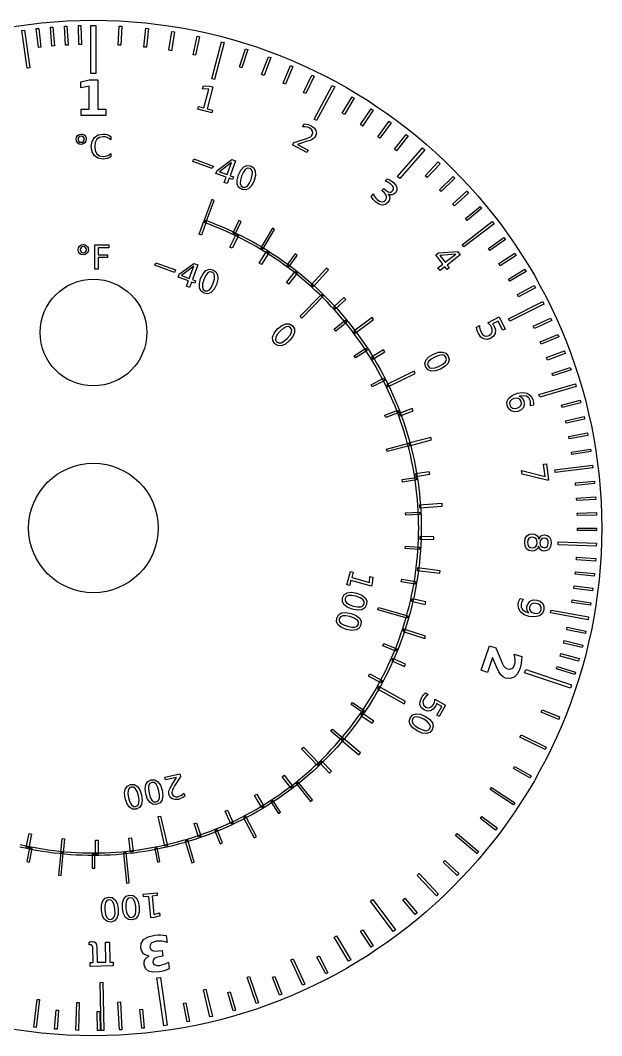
# Model space of a CAD drawing. Header units: millimetres. Extents: x -20 to 20, y -20 to 20.
# Drawn here: x -2.88 to 20, y -20 to 20 of the extents above; entities that cross this region are included whole.
import ezdxf

# ---------------------------------------------------------------- set-up
doc = ezdxf.new("R2010")
doc.units = ezdxf.units.MM
doc.layers.add('CUT', color=1, linetype='Continuous')
doc.layers.add('MARK', color=7, linetype='Continuous')

msp = doc.modelspace()

# ---------------------------------------------------------------- linework, layer by layer
at = {"layer": 'CUT'}
for centre, radius in [((0, 0), 20), ((0, 7.7), 2.1), ((0, 0), 2.55)]:
    msp.add_circle(centre, radius, dxfattribs=at)
at = {"layer": 'MARK'}
for points in [[(-2.817, 19.599), (-2.708, 19.614), (-2.499, 18.129), (-2.607, 18.113)], [(-2.251, 19.672), (-2.151, 19.683), (-2.068, 18.937), (-2.167, 18.926)], [(-1.694, 19.727), (-1.594, 19.736), (-1.532, 18.988), (-1.631, 18.98)], [(-1.141, 19.767), (-1.041, 19.773), (-1, 19.024), (-1.1, 19.018)], [(-0.593, 19.791), (-0.493, 19.794), (-0.472, 19.044), (-0.572, 19.041)], [(-0.1, 19.8), (0.1, 19.8), (0.1, 17.9), (-0.1, 17.9)], [(1.019, 19.774), (1.119, 19.768), (1.079, 19.019), (0.979, 19.025)], [(2.065, 19.692), (2.165, 19.681), (2.085, 18.936), (1.985, 18.946)], [(3.086, 19.558), (3.184, 19.542), (3.066, 18.802), (2.967, 18.818)], [(4.079, 19.375), (4.177, 19.355), (4.02, 18.621), (3.922, 18.642)], [(5.039, 19.148), (5.145, 19.12), (4.759, 17.67), (4.653, 17.699)], [(5.978, 18.876), (6.074, 18.846), (5.845, 18.131), (5.75, 18.162)], [(6.883, 18.565), (6.976, 18.53), (6.714, 17.828), (6.62, 17.863)], [(7.756, 18.218), (7.848, 18.179), (7.552, 17.489), (7.46, 17.529)], [(-0.485, 16.499), (-0.166, 16.499), (-0.166, 17.404), (-0.494, 17.337), (-0.494, 17.582), (-0.168, 17.65), (0.175, 17.65), (0.175, 16.499), (0.494, 16.499), (0.494, 16.25), (-0.485, 16.25), (-0.485, 16.499)], [(8.597, 17.836), (8.687, 17.793), (8.359, 17.118), (8.269, 17.162)], [(4.132, 16.61), (4.346, 16.553), (4.542, 17.29), (4.297, 17.306), (4.329, 17.425), (4.572, 17.41), (4.703, 17.375), (4.475, 16.519), (4.689, 16.462), (4.659, 16.352), (4.103, 16.5), (4.132, 16.61)], [(9.401, 17.426), (9.498, 17.373), (8.782, 16.055), (8.685, 16.108)], [(10.181, 16.982), (10.267, 16.93), (9.88, 16.288), (9.794, 16.34)], [(10.925, 16.513), (11.008, 16.458), (10.593, 15.834), (10.509, 15.889)], [(11.635, 16.021), (11.716, 15.962), (11.274, 15.356), (11.193, 15.415)], [(8.031, 15.113), (8.446, 14.888), (8.392, 14.788), (7.834, 15.091), (7.888, 15.191), (8.013, 15.229), (8.175, 15.278), (8.323, 15.324), (8.405, 15.351), (8.485, 15.384), (8.543, 15.416), (8.584, 15.451), (8.613, 15.491), (8.636, 15.562), (8.626, 15.632), (8.588, 15.696), (8.522, 15.746), (8.462, 15.772), (8.394, 15.791), (8.316, 15.801), (8.229, 15.804), (8.294, 15.924), (8.377, 15.911), (8.452, 15.895), (8.518, 15.873), (8.574, 15.847), (8.688, 15.763), (8.755, 15.661), (8.772, 15.548), (8.737, 15.434), (8.703, 15.384), (8.661, 15.342), (8.604, 15.305), (8.525, 15.268), (8.476, 15.252), (8.378, 15.22), (8.23, 15.174), (8.031, 15.113)], [(-0.482, 15.517), (-0.442, 15.513), (-0.403, 15.501), (-0.368, 15.482), (-0.338, 15.457), (-0.313, 15.426), (-0.295, 15.392), (-0.284, 15.354), (-0.28, 15.314), (-0.295, 15.236), (-0.339, 15.171), (-0.404, 15.128), (-0.483, 15.113), (-0.562, 15.127), (-0.626, 15.17), (-0.669, 15.235), (-0.683, 15.314), (-0.669, 15.392), (-0.625, 15.458), (-0.56, 15.502), (-0.482, 15.517)], [(-0.482, 15.435), (-0.529, 15.426), (-0.568, 15.4), (-0.594, 15.36), (-0.603, 15.314), (-0.594, 15.267), (-0.568, 15.229), (-0.529, 15.203), (-0.482, 15.194), (-0.435, 15.203), (-0.396, 15.229), (-0.369, 15.267), (-0.361, 15.314), (-0.37, 15.36), (-0.396, 15.399), (-0.435, 15.426), (-0.482, 15.435)], [(0.683, 15.427), (0.683, 15.291), (0.616, 15.344), (0.545, 15.382), (0.469, 15.404), (0.389, 15.411), (0.245, 15.387), (0.139, 15.312), (0.074, 15.19), (0.053, 15.024), (0.074, 14.858), (0.139, 14.737), (0.245, 14.662), (0.389, 14.637), (0.469, 14.645), (0.545, 14.667), (0.616, 14.705), (0.683, 14.757), (0.683, 14.623), (0.614, 14.583), (0.54, 14.554), (0.463, 14.537), (0.381, 14.531), (0.188, 14.564), (0.041, 14.663), (-0.052, 14.82), (-0.083, 15.024), (-0.052, 15.229), (0.041, 15.385), (0.188, 15.484), (0.381, 15.517), (0.464, 15.511), (0.542, 15.495), (0.615, 15.466), (0.683, 15.427)], [(12.313, 15.506), (12.391, 15.444), (11.923, 14.858), (11.845, 14.92)], [(12.954, 14.975), (13.037, 14.903), (12.052, 13.771), (11.969, 13.843)], [(3.948, 14.539), (4.714, 14.26), (4.677, 14.159), (3.911, 14.437), (3.948, 14.539)], [(5.442, 14.514), (5.594, 14.459), (5.382, 13.877), (5.51, 13.831), (5.473, 13.73), (5.346, 13.776), (5.269, 13.566), (5.149, 13.61), (5.226, 13.82), (4.823, 13.967), (4.865, 14.083), (5.442, 14.514)], [(13.57, 14.419), (13.642, 14.35), (13.127, 13.805), (13.054, 13.874)], [(5.436, 14.397), (4.957, 14.032), (5.262, 13.921), (5.436, 14.397)], [(6.185, 14.262), (6.307, 14.184), (6.371, 14.059), (6.378, 13.892), (6.325, 13.686), (6.233, 13.495), (6.121, 13.371), (5.991, 13.317), (5.848, 13.336), (5.727, 13.413), (5.662, 13.538), (5.656, 13.705), (5.708, 13.911), (5.8, 14.103), (5.913, 14.226), (6.042, 14.28), (6.185, 14.262)], [(6.15, 14.166), (6.06, 14.173), (5.977, 14.125), (5.9, 14.023), (5.829, 13.866), (5.783, 13.702), (5.776, 13.574), (5.81, 13.484), (5.883, 13.431), (5.973, 13.424), (6.057, 13.472), (6.134, 13.574), (6.204, 13.73), (6.251, 13.895), (6.258, 14.023), (6.224, 14.113), (6.15, 14.166)], [(11.604, 13.152), (11.648, 13.072), (11.662, 12.988), (11.644, 12.905), (11.596, 12.83), (11.491, 12.747), (11.369, 12.723), (11.236, 12.759), (11.098, 12.852), (11.052, 12.896), (11.008, 12.947), (10.967, 13.003), (10.929, 13.065), (11.015, 13.164), (11.04, 13.103), (11.075, 13.045), (11.118, 12.991), (11.17, 12.941), (11.262, 12.877), (11.349, 12.851), (11.427, 12.865), (11.495, 12.918), (11.535, 12.987), (11.539, 13.063), (11.508, 13.14), (11.442, 13.214), (11.354, 13.29), (11.427, 13.374), (11.519, 13.294), (11.592, 13.244), (11.66, 13.224), (11.722, 13.235), (11.775, 13.276), (11.81, 13.336), (11.812, 13.401), (11.782, 13.468), (11.721, 13.535), (11.675, 13.57), (11.623, 13.604), (11.562, 13.636), (11.493, 13.667), (11.572, 13.758), (11.64, 13.723), (11.702, 13.688), (11.756, 13.651), (11.805, 13.613), (11.897, 13.509), (11.942, 13.4), (11.939, 13.294), (11.886, 13.198), (11.827, 13.148), (11.758, 13.123), (11.683, 13.125), (11.604, 13.152)], [(14.15, 13.85), (14.22, 13.779), (13.682, 13.255), (13.612, 13.327)], [(14.698, 13.267), (14.765, 13.193), (14.207, 12.691), (14.14, 12.766)], [(4.348, 12.092), (4.442, 12.058), (4.75, 12.904), (4.656, 12.938)], [(15.215, 12.671), (15.278, 12.594), (14.701, 12.116), (14.637, 12.193)], [(4.348, 12.092), (4.442, 12.058), (4.254, 11.541), (4.16, 11.575)], [(5.49, 11.618), (5.581, 11.575), (5.818, 12.071), (5.727, 12.114)], [(15.697, 12.068), (15.764, 11.981), (14.572, 11.07), (14.506, 11.157)], [(6.582, 11.036), (6.668, 10.985), (7.132, 11.756), (7.046, 11.808)], [(5.614, 11.559), (5.704, 11.515), (5.462, 11.021), (5.372, 11.065)], [(16.155, 11.448), (16.213, 11.366), (15.6, 10.934), (15.542, 11.015)], [(-0.399, 11.167), (-0.359, 11.163), (-0.321, 11.151), (-0.286, 11.132), (-0.256, 11.107), (-0.23, 11.076), (-0.212, 11.042), (-0.201, 11.004), (-0.197, 10.964), (-0.212, 10.886), (-0.256, 10.821), (-0.321, 10.778), (-0.4, 10.763), (-0.479, 10.777), (-0.543, 10.82), (-0.586, 10.885), (-0.601, 10.964), (-0.586, 11.042), (-0.542, 11.108), (-0.477, 11.152), (-0.399, 11.167)], [(-0.399, 11.085), (-0.446, 11.076), (-0.485, 11.05), (-0.511, 11.01), (-0.52, 10.964), (-0.511, 10.917), (-0.485, 10.879), (-0.446, 10.853), (-0.399, 10.844), (-0.352, 10.853), (-0.313, 10.879), (-0.287, 10.917), (-0.278, 10.964), (-0.287, 11.01), (-0.313, 11.049), (-0.352, 11.076), (-0.399, 11.085)], [(0.055, 11.15), (0.601, 11.15), (0.601, 11.042), (0.183, 11.042), (0.183, 10.762), (0.56, 10.762), (0.56, 10.654), (0.183, 10.654), (0.183, 10.2), (0.055, 10.2), (0.055, 11.15)], [(6.817, 10.893), (6.901, 10.84), (6.608, 10.375), (6.523, 10.428)], [(14.332, 10.89), (14.435, 10.755), (13.917, 10.359), (14.004, 10.246), (13.915, 10.178), (13.828, 10.291), (13.641, 10.148), (13.559, 10.255), (13.746, 10.398), (13.472, 10.757), (13.576, 10.836), (14.332, 10.89)], [(16.58, 10.823), (16.635, 10.739), (16.006, 10.331), (15.951, 10.414)], [(2.46, 10.451), (3.227, 10.172), (3.19, 10.071), (2.423, 10.35), (2.46, 10.451)], [(3.954, 10.426), (4.106, 10.371), (3.894, 9.789), (4.022, 9.743), (3.985, 9.642), (3.858, 9.689), (3.781, 9.478), (3.661, 9.522), (3.738, 9.733), (3.335, 9.879), (3.377, 9.996), (3.954, 10.426)], [(7.613, 10.352), (7.693, 10.293), (8.021, 10.735), (7.94, 10.794)], [(14.26, 10.791), (13.628, 10.738), (13.836, 10.466), (14.26, 10.791)], [(3.948, 10.31), (3.469, 9.944), (3.774, 9.833), (3.948, 10.31)], [(4.697, 10.174), (4.819, 10.096), (4.884, 9.972), (4.89, 9.805), (4.837, 9.598), (4.745, 9.407), (4.633, 9.283), (4.503, 9.229), (4.36, 9.248), (4.239, 9.326), (4.174, 9.45), (4.168, 9.617), (4.22, 9.823), (4.313, 10.015), (4.425, 10.139), (4.554, 10.193), (4.697, 10.174)], [(4.663, 10.078), (4.573, 10.085), (4.489, 10.038), (4.412, 9.936), (4.342, 9.779), (4.295, 9.614), (4.288, 9.486), (4.322, 9.396), (4.395, 9.344), (4.486, 9.337), (4.569, 9.384), (4.646, 9.486), (4.717, 9.642), (4.763, 9.808), (4.77, 9.935), (4.736, 10.026), (4.663, 10.078)], [(7.941, 10.103), (8.019, 10.041), (7.678, 9.61), (7.599, 9.672)], [(8.573, 9.573), (8.647, 9.506), (9.25, 10.174), (9.176, 10.241)], [(16.976, 10.191), (17.027, 10.105), (16.383, 9.721), (16.332, 9.807)], [(17.343, 9.554), (17.391, 9.466), (16.733, 9.106), (16.685, 9.194)], [(8.974, 9.197), (9.046, 9.127), (8.204, 8.271), (8.133, 8.341)], [(9.453, 8.704), (9.521, 8.63), (9.927, 9.001), (9.859, 9.075)], [(17.679, 8.917), (17.728, 8.819), (16.387, 8.147), (16.337, 8.245)], [(7.83, 7.962), (7.908, 7.841), (7.915, 7.701), (7.852, 7.546), (7.718, 7.38), (7.555, 7.244), (7.401, 7.178), (7.262, 7.183), (7.139, 7.259), (7.061, 7.381), (7.053, 7.52), (7.117, 7.675), (7.25, 7.841), (7.414, 7.977), (7.567, 8.043), (7.707, 8.038), (7.83, 7.962)], [(9.905, 8.186), (9.969, 8.109), (9.543, 7.76), (9.48, 7.837)], [(10.246, 7.755), (10.306, 7.675), (11.026, 8.215), (10.966, 8.295)], [(15.968, 8.313), (16.206, 7.838), (16.104, 7.787), (15.921, 8.151), (15.702, 8.042), (15.723, 8.019), (15.742, 7.996), (15.759, 7.971), (15.773, 7.945), (15.82, 7.801), (15.81, 7.667), (15.746, 7.553), (15.631, 7.468), (15.492, 7.426), (15.362, 7.446), (15.248, 7.524), (15.155, 7.659), (15.129, 7.717), (15.107, 7.779), (15.09, 7.844), (15.076, 7.914), (15.197, 7.974), (15.199, 7.907), (15.209, 7.841), (15.228, 7.777), (15.256, 7.713), (15.316, 7.627), (15.392, 7.576), (15.479, 7.563), (15.571, 7.589), (15.647, 7.646), (15.688, 7.724), (15.693, 7.816), (15.661, 7.915), (15.634, 7.962), (15.601, 8.007), (15.563, 8.048), (15.519, 8.088), (15.968, 8.313)], [(17.991, 8.268), (18.033, 8.177), (17.351, 7.865), (17.309, 7.956)], [(7.759, 7.89), (7.68, 7.933), (7.584, 7.925), (7.471, 7.864), (7.342, 7.75), (7.231, 7.62), (7.172, 7.506), (7.165, 7.41), (7.21, 7.332), (7.29, 7.288), (7.386, 7.297), (7.498, 7.357), (7.627, 7.47), (7.738, 7.601), (7.797, 7.715), (7.804, 7.811), (7.759, 7.89)], [(18.275, 7.621), (18.313, 7.529), (17.62, 7.242), (17.582, 7.334)], [(10.723, 7.081), (10.778, 6.998), (10.317, 6.697), (10.263, 6.78)], [(10.945, 6.734), (10.997, 6.648), (11.466, 6.935), (11.414, 7.02)], [(13.963, 6.769), (13.996, 6.628), (13.956, 6.494), (13.844, 6.37), (13.662, 6.258), (13.463, 6.185), (13.296, 6.174), (13.166, 6.226), (13.076, 6.339), (13.043, 6.479), (13.083, 6.613), (13.195, 6.738), (13.376, 6.849), (13.576, 6.922), (13.743, 6.933), (13.873, 6.882), (13.963, 6.769)], [(13.871, 6.724), (13.811, 6.792), (13.718, 6.816), (13.592, 6.796), (13.432, 6.733), (13.284, 6.647), (13.19, 6.56), (13.152, 6.472), (13.168, 6.383), (13.228, 6.315), (13.321, 6.291), (13.447, 6.31), (13.606, 6.374), (13.755, 6.46), (13.849, 6.547), (13.888, 6.635), (13.871, 6.724)], [(18.532, 6.973), (18.567, 6.879), (17.864, 6.617), (17.829, 6.711)], [(11.541, 5.65), (11.585, 5.56), (12.665, 6.084), (12.621, 6.174)], [(18.763, 6.325), (18.794, 6.23), (18.083, 5.992), (18.051, 6.087)], [(11.418, 5.896), (11.463, 5.807), (10.974, 5.556), (10.928, 5.645)], [(18.967, 5.682), (18.999, 5.576), (17.561, 5.15), (17.529, 5.255)], [(17.316, 4.842), (17.198, 4.807), (17.203, 4.862), (17.204, 4.916), (17.198, 4.969), (17.187, 5.019), (17.131, 5.125), (17.042, 5.189), (16.917, 5.21), (16.757, 5.189), (16.819, 5.161), (16.871, 5.119), (16.911, 5.066), (16.938, 5.002), (16.954, 4.866), (16.918, 4.748), (16.833, 4.654), (16.704, 4.593), (16.565, 4.576), (16.441, 4.61), (16.344, 4.692), (16.283, 4.816), (16.271, 4.972), (16.335, 5.108), (16.472, 5.221), (16.679, 5.306), (16.891, 5.339), (17.073, 5.306), (17.212, 5.209), (17.294, 5.056), (17.306, 5.006), (17.314, 4.955), (17.317, 4.9), (17.316, 4.842)], [(16.833, 4.979), (16.795, 5.053), (16.732, 5.1), (16.65, 5.117), (16.553, 5.102), (16.464, 5.062), (16.405, 5.003), (16.378, 4.929), (16.386, 4.847), (16.424, 4.773), (16.487, 4.726), (16.569, 4.709), (16.666, 4.724), (16.755, 4.764), (16.814, 4.823), (16.841, 4.897), (16.833, 4.979)], [(19.15, 5.031), (19.175, 4.934), (18.45, 4.745), (18.424, 4.842)], [(11.982, 4.643), (12.018, 4.55), (11.504, 4.353), (11.468, 4.446)], [(12.031, 4.514), (12.066, 4.421), (12.581, 4.612), (12.547, 4.706)], [(19.308, 4.387), (19.33, 4.289), (18.598, 4.125), (18.576, 4.223)], [(19.442, 3.746), (19.461, 3.648), (18.724, 3.508), (18.706, 3.606)], [(12.409, 3.337), (12.435, 3.24), (11.565, 3.01), (11.539, 3.106)], [(12.409, 3.337), (12.435, 3.24), (13.305, 3.47), (13.279, 3.567)], [(19.554, 3.109), (19.57, 3.01), (18.829, 2.894), (18.813, 2.993)], [(17.825, 2.525), (17.904, 1.887), (17.847, 1.88), (16.867, 2.124), (16.849, 2.265), (17.771, 2.034), (17.712, 2.511), (17.825, 2.525)], [(19.644, 2.481), (19.658, 2.372), (18.169, 2.188), (18.155, 2.297)], [(12.673, 2.128), (12.689, 2.03), (13.232, 2.119), (13.215, 2.217)], [(12.695, 1.993), (12.71, 1.894), (12.166, 1.811), (12.151, 1.909)], [(19.714, 1.848), (19.723, 1.748), (18.976, 1.68), (18.967, 1.78)], [(19.762, 1.225), (19.768, 1.125), (19.019, 1.081), (19.013, 1.18)], [(12.819, 0.9), (12.825, 0.8), (13.723, 0.86), (13.717, 0.96)], [(12.835, 0.625), (12.839, 0.526), (12.29, 0.501), (12.285, 0.601)], [(19.791, 0.608), (19.794, 0.508), (19.044, 0.487), (19.041, 0.587)], [(12.846, -0.337), (12.843, -0.437), (13.392, -0.453), (13.395, -0.353)], [(17.527, -0.446), (17.561, -0.369), (17.613, -0.313), (17.68, -0.279), (17.76, -0.269), (17.866, -0.294), (17.946, -0.361), (17.995, -0.464), (18.008, -0.597), (17.986, -0.729), (17.931, -0.829), (17.846, -0.89), (17.739, -0.908), (17.66, -0.893), (17.595, -0.854), (17.547, -0.795), (17.518, -0.717), (17.482, -0.802), (17.424, -0.866), (17.349, -0.904), (17.261, -0.915), (17.133, -0.889), (17.04, -0.819), (16.986, -0.709), (16.971, -0.562), (16.995, -0.417), (17.057, -0.311), (17.154, -0.248), (17.283, -0.23), (17.371, -0.246), (17.443, -0.29), (17.496, -0.357), (17.527, -0.446)], [(17.465, -0.579), (17.455, -0.492), (17.419, -0.425), (17.359, -0.382), (17.279, -0.366), (17.198, -0.377), (17.135, -0.416), (17.094, -0.48), (17.078, -0.566), (17.088, -0.653), (17.125, -0.72), (17.185, -0.763), (17.265, -0.78), (17.346, -0.769), (17.409, -0.729), (17.45, -0.665), (17.465, -0.579)], [(19.8, -0.002), (19.8, -0.102), (19.05, -0.1), (19.05, 0)], [(12.828, -0.749), (12.822, -0.849), (12.273, -0.814), (12.279, -0.715)], [(17.742, -0.403), (17.673, -0.413), (17.62, -0.448), (17.585, -0.505), (17.572, -0.582), (17.58, -0.66), (17.611, -0.72), (17.662, -0.759), (17.73, -0.773), (17.8, -0.763), (17.853, -0.728), (17.888, -0.671), (17.901, -0.593), (17.893, -0.515), (17.862, -0.456), (17.811, -0.418), (17.742, -0.403)], [(19.791, -0.601), (19.787, -0.711), (18.288, -0.661), (18.292, -0.551)], [(19.764, -1.202), (19.757, -1.302), (19.009, -1.255), (19.015, -1.155)], [(12.754, -1.57), (12.741, -1.669), (13.634, -1.783), (13.647, -1.684)], [(10.22, -1.743), (10.163, -1.945), (10.86, -2.142), (10.879, -1.91), (10.991, -1.942), (10.973, -2.173), (10.938, -2.297), (10.128, -2.067), (10.071, -2.269), (9.967, -2.24), (10.116, -1.713), (10.22, -1.743)], [(19.719, -1.791), (19.71, -1.891), (18.963, -1.821), (18.972, -1.721)], [(12.675, -2.114), (12.658, -2.213), (12.116, -2.12), (12.133, -2.022)], [(19.657, -2.372), (19.645, -2.471), (18.901, -2.379), (18.913, -2.28)], [(10.752, -3.017), (10.683, -3.144), (10.564, -3.218), (10.397, -3.236), (10.188, -3.199), (9.99, -3.121), (9.858, -3.018), (9.795, -2.893), (9.803, -2.749), (9.872, -2.622), (9.991, -2.548), (10.158, -2.53), (10.367, -2.567), (10.565, -2.645), (10.697, -2.748), (10.76, -2.873), (10.752, -3.017)], [(10.654, -2.99), (10.654, -2.899), (10.6, -2.819), (10.493, -2.75), (10.332, -2.691), (10.164, -2.657), (10.036, -2.659), (9.949, -2.699), (9.901, -2.776), (9.901, -2.867), (9.955, -2.947), (10.062, -3.017), (10.223, -3.075), (10.391, -3.11), (10.519, -3.107), (10.606, -3.067), (10.654, -2.99)], [(12.544, -2.789), (12.522, -2.887), (13.058, -3.008), (13.08, -2.911)], [(16.794, -2.782), (16.915, -2.804), (16.885, -2.851), (16.861, -2.899), (16.842, -2.948), (16.83, -2.998), (16.831, -3.118), (16.882, -3.215), (16.983, -3.29), (17.136, -3.344), (17.094, -3.291), (17.067, -3.231), (17.055, -3.165), (17.06, -3.096), (17.107, -2.968), (17.192, -2.878), (17.31, -2.833), (17.452, -2.837), (17.584, -2.884), (17.679, -2.971), (17.728, -3.088), (17.727, -3.226), (17.667, -3.371), (17.548, -3.463), (17.376, -3.501), (17.152, -3.484), (16.948, -3.418), (16.801, -3.305), (16.721, -3.157), (16.717, -2.983), (16.728, -2.933), (16.745, -2.884), (16.767, -2.833), (16.794, -2.782)], [(12.377, -3.456), (12.349, -3.552), (11.195, -3.225), (11.222, -3.129)], [(17.163, -3.123), (17.163, -3.206), (17.198, -3.276), (17.264, -3.329), (17.357, -3.36), (17.454, -3.364), (17.534, -3.338), (17.591, -3.284), (17.621, -3.207), (17.621, -3.124), (17.586, -3.054), (17.52, -3.001), (17.428, -2.971), (17.33, -2.967), (17.25, -2.993), (17.193, -3.046), (17.163, -3.123)], [(19.58, -2.944), (19.565, -3.043), (18.823, -2.93), (18.839, -2.831)], [(10.526, -3.815), (10.457, -3.942), (10.337, -4.015), (10.171, -4.034), (9.962, -3.997), (9.764, -3.919), (9.632, -3.816), (9.569, -3.691), (9.577, -3.546), (9.646, -3.419), (9.765, -3.346), (9.932, -3.327), (10.141, -3.365), (10.339, -3.443), (10.471, -3.546), (10.534, -3.671), (10.526, -3.815)], [(10.428, -3.787), (10.428, -3.697), (10.374, -3.617), (10.267, -3.548), (10.106, -3.489), (9.938, -3.454), (9.81, -3.457), (9.723, -3.497), (9.675, -3.574), (9.675, -3.665), (9.729, -3.745), (9.836, -3.814), (9.997, -3.873), (10.165, -3.908), (10.293, -3.905), (10.38, -3.865), (10.428, -3.787)], [(19.488, -3.504), (19.468, -3.612), (17.992, -3.342), (18.012, -3.234)], [(12.217, -3.982), (12.186, -4.077), (13.041, -4.359), (13.072, -4.264)], [(19.379, -4.064), (19.358, -4.162), (18.624, -4.006), (18.645, -3.908)], [(11.937, -4.758), (11.899, -4.851), (11.389, -4.645), (11.427, -4.552)], [(15.707, -5.103), (15.513, -5.688), (15.262, -5.604), (15.582, -4.639), (15.834, -4.722), (16.101, -5.349), (16.14, -5.425), (16.184, -5.484), (16.233, -5.526), (16.29, -5.553), (16.38, -5.566), (16.461, -5.541), (16.528, -5.482), (16.574, -5.393), (16.593, -5.306), (16.598, -5.206), (16.588, -5.093), (16.563, -4.969), (16.855, -5.066), (16.851, -5.192), (16.837, -5.313), (16.815, -5.43), (16.784, -5.542), (16.687, -5.745), (16.556, -5.878), (16.397, -5.935), (16.219, -5.912), (16.119, -5.864), (16.035, -5.789), (15.955, -5.666), (15.862, -5.47), (15.707, -5.103)], [(19.256, -4.61), (19.232, -4.707), (18.503, -4.531), (18.527, -4.434)], [(11.778, -5.138), (11.738, -5.23), (12.241, -5.452), (12.281, -5.36)], [(19.119, -5.147), (19.093, -5.244), (18.369, -5.047), (18.396, -4.95)], [(18.813, -6.174), (18.769, -6.307), (16.966, -5.708), (17.01, -5.575)], [(18.969, -5.675), (18.941, -5.771), (18.223, -5.554), (18.251, -5.458)], [(11.361, -6.005), (11.313, -6.094), (10.828, -5.835), (10.875, -5.746)], [(11.229, -6.247), (11.18, -6.334), (12.227, -6.922), (12.276, -6.834)], [(13.856, -6.981), (13.609, -7.421), (13.515, -7.368), (13.704, -7.031), (13.501, -6.917), (13.495, -6.946), (13.486, -6.973), (13.476, -6.999), (13.463, -7.024), (13.374, -7.138), (13.264, -7.201), (13.14, -7.212), (13.012, -7.167), (12.905, -7.079), (12.851, -6.967), (12.852, -6.835), (12.909, -6.69), (12.941, -6.639), (12.977, -6.589), (13.019, -6.54), (13.067, -6.492), (13.179, -6.556), (13.127, -6.593), (13.081, -6.636), (13.04, -6.685), (13.005, -6.741), (12.969, -6.834), (12.97, -6.921), (13.006, -6.997), (13.075, -7.054), (13.161, -7.084), (13.244, -7.075), (13.319, -7.031), (13.38, -6.952), (13.402, -6.905), (13.42, -6.856), (13.432, -6.804), (13.44, -6.748), (13.856, -6.981)], [(10.654, -7.184), (10.598, -7.267), (10.143, -6.958), (10.199, -6.875)], [(18.347, -7.445), (18.309, -7.538), (17.615, -7.254), (17.653, -7.161)], [(10.577, -7.298), (10.52, -7.38), (10.971, -7.694), (11.028, -7.612)], [(13.331, -7.951), (13.235, -8.059), (13.102, -8.102), (12.936, -8.082), (12.741, -7.996), (12.566, -7.874), (12.462, -7.743), (12.43, -7.607), (12.472, -7.469), (12.568, -7.361), (12.701, -7.318), (12.867, -7.338), (13.062, -7.424), (13.236, -7.546), (13.34, -7.677), (13.373, -7.813), (13.331, -7.951)], [(13.243, -7.901), (13.264, -7.814), (13.23, -7.723), (13.142, -7.631), (12.999, -7.536), (12.844, -7.463), (12.719, -7.436), (12.624, -7.455), (12.561, -7.519), (12.539, -7.607), (12.573, -7.697), (12.661, -7.79), (12.803, -7.884), (12.959, -7.957), (13.084, -7.984), (13.178, -7.966), (13.243, -7.901)], [(9.826, -8.281), (9.761, -8.357), (9.342, -8.001), (9.407, -7.925)], [(9.826, -8.281), (9.761, -8.357), (10.447, -8.94), (10.512, -8.863)], [(17.818, -8.634), (17.774, -8.724), (16.786, -8.242), (16.83, -8.152)], [(8.886, -9.283), (8.813, -9.352), (8.193, -8.699), (8.266, -8.63)], [(8.984, -9.187), (8.913, -9.257), (9.296, -9.652), (9.367, -9.582)], [(17.227, -9.76), (17.178, -9.847), (16.526, -9.476), (16.576, -9.389)], [(2.493, -10.885), (2.348, -10.886), (2.227, -10.816), (2.131, -10.68), (2.063, -10.478), (2.036, -10.267), (2.063, -10.102), (2.143, -9.987), (2.273, -9.924), (2.417, -9.924), (2.539, -9.993), (2.635, -10.13), (2.703, -10.331), (2.73, -10.543), (2.702, -10.708), (2.623, -10.823), (2.493, -10.885)], [(3.27, -9.827), (2.832, -9.927), (2.808, -9.821), (3.396, -9.687), (3.42, -9.792), (3.356, -9.898), (3.271, -10.035), (3.194, -10.16), (3.153, -10.231), (3.116, -10.305), (3.095, -10.364), (3.088, -10.415), (3.092, -10.462), (3.121, -10.526), (3.172, -10.57), (3.239, -10.592), (3.317, -10.586), (3.377, -10.567), (3.437, -10.537), (3.499, -10.496), (3.563, -10.443), (3.591, -10.57), (3.524, -10.613), (3.461, -10.648), (3.4, -10.674), (3.344, -10.691), (3.21, -10.702), (3.098, -10.671), (3.014, -10.602), (2.968, -10.499), (2.961, -10.442), (2.965, -10.385), (2.982, -10.323), (3.015, -10.247), (3.04, -10.205), (3.09, -10.121), (3.167, -9.995), (3.27, -9.827)], [(7.844, -10.179), (7.764, -10.239), (7.43, -9.802), (7.51, -9.742)], [(1.685, -11.07), (1.54, -11.071), (1.418, -11.001), (1.322, -10.864), (1.255, -10.662), (1.228, -10.452), (1.255, -10.287), (1.335, -10.171), (1.465, -10.109), (1.609, -10.109), (1.731, -10.178), (1.827, -10.315), (1.895, -10.516), (1.921, -10.727), (1.894, -10.892), (1.815, -11.008), (1.685, -11.07)], [(1.662, -10.971), (1.741, -10.928), (1.786, -10.842), (1.795, -10.715), (1.769, -10.545), (1.719, -10.381), (1.655, -10.27), (1.578, -10.213), (1.488, -10.208), (1.408, -10.252), (1.363, -10.337), (1.354, -10.464), (1.38, -10.634), (1.43, -10.798), (1.494, -10.909), (1.571, -10.966), (1.662, -10.971)], [(2.47, -10.786), (2.549, -10.743), (2.594, -10.658), (2.603, -10.53), (2.577, -10.36), (2.527, -10.196), (2.463, -10.086), (2.386, -10.028), (2.296, -10.024), (2.216, -10.067), (2.172, -10.152), (2.162, -10.28), (2.188, -10.449), (2.238, -10.613), (2.302, -10.724), (2.379, -10.782), (2.47, -10.786)], [(8.06, -10.008), (7.981, -10.071), (8.543, -10.774), (8.621, -10.712)], [(16.582, -10.821), (16.527, -10.904), (15.607, -10.301), (15.662, -10.217)], [(6.712, -10.958), (6.626, -11.01), (6.341, -10.54), (6.426, -10.488)], [(7.06, -10.737), (6.976, -10.792), (7.277, -11.252), (7.36, -11.198)], [(5.503, -11.612), (5.413, -11.655), (5.179, -11.157), (5.27, -11.114)], [(2.912, -12.516), (2.814, -12.538), (2.547, -11.368), (2.644, -11.346)], [(5.995, -11.366), (5.906, -11.412), (6.323, -12.21), (6.412, -12.164)], [(15.887, -11.817), (15.827, -11.897), (15.227, -11.448), (15.287, -11.368)], [(4.232, -12.133), (4.137, -12.166), (3.958, -11.646), (4.053, -11.613)], [(4.874, -11.89), (4.782, -11.927), (4.988, -12.437), (5.081, -12.399)], [(-2.545, -12.595), (-2.643, -12.575), (-2.532, -12.037), (-2.434, -12.057)], [(-1.186, -12.795), (-1.285, -12.786), (-1.232, -12.238), (-1.133, -12.248)], [(0.187, -12.849), (0.087, -12.85), (0.082, -12.3), (0.182, -12.299)], [(1.559, -12.755), (1.459, -12.767), (1.395, -12.221), (1.494, -12.209)], [(3.709, -12.303), (3.613, -12.332), (3.869, -13.194), (3.965, -13.166)], [(15.151, -12.748), (15.086, -12.824), (14.246, -12.114), (14.311, -12.037)], [(-2.41, -12.622), (-2.509, -12.603), (-2.614, -13.143), (-2.516, -13.162)], [(-1.186, -12.795), (-1.285, -12.786), (-1.372, -13.681), (-1.272, -13.691)], [(1.285, -12.786), (1.186, -12.795), (1.301, -13.99), (1.401, -13.98)], [(2.509, -12.603), (2.41, -12.622), (2.516, -13.162), (2.614, -13.143)], [(0.05, -12.85), (-0.05, -12.85), (-0.05, -13.4), (0.05, -13.4)], [(14.377, -13.614), (14.308, -13.687), (13.765, -13.17), (13.834, -13.097)], [(13.571, -14.417), (13.498, -14.486), (12.746, -13.683), (12.819, -13.615)], [(2.514, -14.483), (2.305, -14.504), (2.375, -15.225), (2.598, -15.158), (2.609, -15.274), (2.388, -15.342), (2.26, -15.354), (2.179, -14.516), (1.97, -14.536), (1.959, -14.428), (2.504, -14.376), (2.514, -14.483)], [(0.695, -15.522), (0.552, -15.504), (0.44, -15.42), (0.362, -15.272), (0.321, -15.063), (0.322, -14.85), (0.37, -14.69), (0.463, -14.586), (0.6, -14.541), (0.744, -14.559), (0.855, -14.643), (0.933, -14.791), (0.975, -15), (0.974, -15.213), (0.926, -15.373), (0.832, -15.477), (0.695, -15.522)], [(0.685, -15.421), (0.77, -15.388), (0.825, -15.309), (0.85, -15.184), (0.846, -15.012), (0.817, -14.843), (0.768, -14.725), (0.699, -14.658), (0.61, -14.642), (0.526, -14.675), (0.471, -14.754), (0.445, -14.879), (0.449, -15.051), (0.478, -15.22), (0.527, -15.338), (0.596, -15.405), (0.685, -15.421)], [(1.52, -15.442), (1.377, -15.425), (1.265, -15.34), (1.188, -15.192), (1.146, -14.983), (1.147, -14.771), (1.195, -14.611), (1.288, -14.506), (1.426, -14.461), (1.569, -14.479), (1.681, -14.564), (1.758, -14.712), (1.8, -14.92), (1.799, -15.133), (1.751, -15.293), (1.658, -15.397), (1.52, -15.442)], [(1.511, -15.341), (1.595, -15.308), (1.65, -15.23), (1.675, -15.104), (1.671, -14.932), (1.642, -14.764), (1.593, -14.646), (1.524, -14.579), (1.435, -14.563), (1.351, -14.595), (1.296, -14.674), (1.27, -14.8), (1.274, -14.971), (1.303, -15.14), (1.352, -15.258), (1.421, -15.325), (1.511, -15.341)], [(11.889, -15.834), (11.8, -15.899), (10.903, -14.697), (10.991, -14.632)], [(12.739, -15.158), (12.662, -15.222), (12.181, -14.647), (12.258, -14.582)], [(11.012, -16.455), (10.929, -16.511), (10.513, -15.886), (10.596, -15.831)], [(0.774, -17.254), (-0.131, -17.27), (-0.134, -17.115), (-0.015, -17.113), (-0.026, -16.532), (-0.032, -16.48), (-0.048, -16.445), (-0.075, -16.426), (-0.115, -16.42), (-0.129, -16.421), (-0.146, -16.423), (-0.162, -16.425), (-0.171, -16.426), (-0.173, -16.314), (-0.143, -16.304), (-0.112, -16.297), (-0.081, -16.292), (-0.05, -16.291), (0.036, -16.303), (0.091, -16.343), (0.122, -16.422), (0.133, -16.547), (0.144, -17.11), (0.492, -17.104), (0.478, -16.314), (0.636, -16.311), (0.651, -17.101), (0.771, -17.099), (0.774, -17.254)], [(2.2, -16.864), (2.07, -16.832), (1.969, -16.769), (1.899, -16.675), (1.863, -16.551), (1.876, -16.364), (1.975, -16.215), (2.158, -16.107), (2.42, -16.041), (2.528, -16.03), (2.637, -16.028), (2.746, -16.034), (2.856, -16.049), (2.896, -16.324), (2.79, -16.295), (2.686, -16.277), (2.585, -16.272), (2.488, -16.28), (2.364, -16.31), (2.277, -16.36), (2.229, -16.429), (2.222, -16.513), (2.253, -16.593), (2.32, -16.645), (2.422, -16.668), (2.556, -16.661), (2.699, -16.64), (2.732, -16.87), (2.582, -16.892), (2.466, -16.919), (2.388, -16.963), (2.346, -17.023), (2.34, -17.101), (2.367, -17.169), (2.422, -17.215), (2.504, -17.237), (2.61, -17.232), (2.696, -17.215), (2.781, -17.188), (2.866, -17.151), (2.948, -17.105), (2.986, -17.367), (2.885, -17.408), (2.783, -17.441), (2.682, -17.467), (2.581, -17.486), (2.342, -17.498), (2.164, -17.456), (2.047, -17.359), (1.991, -17.208), (1.991, -17.095), (2.027, -17), (2.096, -16.923), (2.2, -16.864)], [(10.125, -17.016), (10.039, -17.066), (9.479, -16.12), (9.565, -16.069)], [(8.322, -17.966), (8.231, -18.008), (7.771, -17.009), (7.862, -16.967)], [(9.227, -17.519), (9.139, -17.565), (8.791, -16.901), (8.879, -16.854)], [(0.405, -19.796), (0.305, -19.798), (0.271, -17.898), (0.371, -17.896)], [(2.906, -19.586), (2.767, -19.606), (2.495, -17.725), (2.634, -17.705)], [(6.501, -18.702), (6.407, -18.735), (6.048, -17.695), (6.143, -17.662)], [(7.412, -18.36), (7.32, -18.397), (7.041, -17.701), (7.133, -17.664)], [(4.683, -19.238), (4.586, -19.262), (4.328, -18.192), (4.426, -18.169)], [(5.591, -18.994), (5.495, -19.022), (5.285, -18.302), (5.381, -18.274)], [(-2.248, -19.672), (-2.348, -19.66), (-2.22, -18.568), (-2.121, -18.579)], [(-0.591, -19.791), (-0.691, -19.788), (-0.655, -18.689), (-0.555, -18.692)], [(1.124, -19.768), (1.024, -19.774), (0.965, -18.675), (1.064, -18.67)], [(3.781, -19.436), (3.683, -19.455), (3.541, -18.718), (3.64, -18.699)], [(-1.427, -19.749), (-1.527, -19.741), (-1.471, -18.993), (-1.371, -19.001)], [(0.26, -19.798), (0.16, -19.799), (0.152, -19.049), (0.252, -19.048)], [(2, -19.699), (1.9, -19.709), (1.826, -18.962), (1.926, -18.952)]]:
    msp.add_lwpolyline(points, close=True, dxfattribs=at)
msp.add_lwpolyline([(-2.879, -12.472), (-2.661, -12.52), (-2.442, -12.565), (-2.223, -12.606), (-2.002, -12.642), (-1.781, -12.675), (-1.56, -12.705), (-1.338, -12.73), (-1.116, -12.751), (-0.893, -12.769), (-0.67, -12.782), (-0.447, -12.792), (-0.223, -12.798), (0, -12.8), (0.223, -12.798), (0.447, -12.792), (0.67, -12.782), (0.893, -12.769), (1.116, -12.751), (1.338, -12.73), (1.56, -12.705), (1.781, -12.675), (2.002, -12.642), (2.223, -12.606), (2.442, -12.565), (2.661, -12.52), (2.879, -12.472), (3.097, -12.42), (3.313, -12.364), (3.528, -12.304), (3.742, -12.241), (3.955, -12.174), (4.167, -12.103), (4.378, -12.028), (4.587, -11.95), (4.795, -11.868), (5.001, -11.782), (5.206, -11.693), (5.41, -11.601), (5.611, -11.505), (5.811, -11.405), (6.009, -11.302), (6.206, -11.195), (6.4, -11.085), (6.592, -10.972), (6.783, -10.855), (6.971, -10.735), (7.158, -10.612), (7.342, -10.485), (7.524, -10.355), (7.703, -10.223), (7.88, -10.087), (8.055, -9.947), (8.228, -9.805), (8.398, -9.66), (8.565, -9.512), (8.73, -9.361), (8.892, -9.208), (9.051, -9.051), (9.208, -8.892), (9.361, -8.73), (9.512, -8.565), (9.66, -8.398), (9.805, -8.228), (9.947, -8.055), (10.087, -7.88), (10.223, -7.703), (10.355, -7.524), (10.485, -7.342), (10.612, -7.158), (10.735, -6.971), (10.855, -6.783), (10.972, -6.592), (11.085, -6.4), (11.195, -6.206), (11.302, -6.009), (11.405, -5.811), (11.505, -5.611), (11.601, -5.41), (11.693, -5.206), (11.782, -5.001), (11.868, -4.795), (11.95, -4.587), (12.028, -4.378), (12.103, -4.167), (12.174, -3.955), (12.241, -3.742), (12.304, -3.528), (12.364, -3.313), (12.42, -3.097), (12.472, -2.879), (12.52, -2.661), (12.565, -2.442), (12.606, -2.223), (12.642, -2.002), (12.675, -1.781), (12.705, -1.56), (12.73, -1.338), (12.751, -1.116), (12.769, -0.893), (12.782, -0.67), (12.792, -0.447), (12.798, -0.223), (12.8, 0), (12.798, 0.223), (12.792, 0.447), (12.782, 0.67), (12.769, 0.893), (12.751, 1.116), (12.73, 1.338), (12.705, 1.56), (12.675, 1.781), (12.642, 2.002), (12.606, 2.223), (12.565, 2.442), (12.52, 2.661), (12.472, 2.879), (12.42, 3.097), (12.364, 3.313), (12.304, 3.528), (12.241, 3.742), (12.174, 3.955), (12.103, 4.167), (12.028, 4.378), (11.95, 4.587), (11.868, 4.795), (11.782, 5.001), (11.693, 5.206), (11.601, 5.41), (11.505, 5.611), (11.405, 5.811), (11.302, 6.009), (11.195, 6.206), (11.085, 6.4), (10.972, 6.592), (10.855, 6.783), (10.735, 6.971), (10.612, 7.158), (10.485, 7.342), (10.355, 7.524), (10.223, 7.703), (10.087, 7.88), (9.947, 8.055), (9.805, 8.228), (9.66, 8.398), (9.512, 8.565), (9.361, 8.73), (9.208, 8.892), (9.051, 9.051), (8.892, 9.208), (8.73, 9.361), (8.565, 9.512), (8.398, 9.66), (8.228, 9.805), (8.055, 9.947), (7.88, 10.087), (7.703, 10.223), (7.524, 10.355), (7.342, 10.485), (7.158, 10.612), (6.971, 10.735), (6.783, 10.855), (6.592, 10.972), (6.4, 11.085), (6.206, 11.195), (6.009, 11.302), (5.811, 11.405), (5.611, 11.505), (5.41, 11.601), (5.206, 11.693), (5.001, 11.782), (4.795, 11.868), (4.587, 11.95), (4.378, 12.028), (4.412, 12.122), (4.623, 12.043), (4.832, 11.961), (5.04, 11.875), (5.247, 11.785), (5.452, 11.691), (5.655, 11.594), (5.856, 11.494), (6.056, 11.39), (6.254, 11.283), (6.45, 11.172), (6.644, 11.057), (6.836, 10.94), (7.026, 10.819), (7.214, 10.695), (7.399, 10.567), (7.582, 10.436), (7.763, 10.302), (7.942, 10.165), (8.118, 10.025), (8.292, 9.882), (8.463, 9.736), (8.632, 9.587), (8.798, 9.434), (8.961, 9.279), (9.122, 9.122), (9.279, 8.961), (9.434, 8.798), (9.587, 8.632), (9.736, 8.463), (9.882, 8.292), (10.025, 8.118), (10.165, 7.942), (10.302, 7.763), (10.436, 7.582), (10.567, 7.399), (10.695, 7.214), (10.819, 7.026), (10.94, 6.836), (11.057, 6.644), (11.172, 6.45), (11.283, 6.254), (11.39, 6.056), (11.494, 5.856), (11.594, 5.655), (11.691, 5.452), (11.785, 5.247), (11.875, 5.04), (11.961, 4.832), (12.043, 4.623), (12.122, 4.412), (12.197, 4.2), (12.269, 3.986), (12.336, 3.772), (12.4, 3.556), (12.46, 3.339), (12.517, 3.121), (12.569, 2.902), (12.618, 2.682), (12.663, 2.461), (12.704, 2.24), (12.741, 2.018), (12.774, 1.795), (12.804, 1.572), (12.829, 1.348), (12.851, 1.124), (12.869, 0.9), (12.882, 0.675), (12.892, 0.45), (12.898, 0.225), (12.9, 0), (12.898, -0.225), (12.892, -0.45), (12.882, -0.675), (12.869, -0.9), (12.851, -1.124), (12.829, -1.348), (12.804, -1.572), (12.774, -1.795), (12.741, -2.018), (12.704, -2.24), (12.663, -2.461), (12.618, -2.682), (12.569, -2.902), (12.517, -3.121), (12.46, -3.339), (12.4, -3.556), (12.336, -3.772), (12.269, -3.986), (12.197, -4.2), (12.122, -4.412), (12.043, -4.623), (11.961, -4.832), (11.875, -5.04), (11.785, -5.247), (11.691, -5.452), (11.594, -5.655), (11.494, -5.856), (11.39, -6.056), (11.283, -6.254), (11.172, -6.45), (11.057, -6.644), (10.94, -6.836), (10.819, -7.026), (10.695, -7.214), (10.567, -7.399), (10.436, -7.582), (10.302, -7.763), (10.165, -7.942), (10.025, -8.118), (9.882, -8.292), (9.736, -8.463), (9.587, -8.632), (9.434, -8.798), (9.279, -8.961), (9.122, -9.122), (8.961, -9.279), (8.798, -9.434), (8.632, -9.587), (8.463, -9.736), (8.292, -9.882), (8.118, -10.025), (7.942, -10.165), (7.763, -10.302), (7.582, -10.436), (7.399, -10.567), (7.214, -10.695), (7.026, -10.819), (6.836, -10.94), (6.644, -11.057), (6.45, -11.172), (6.254, -11.283), (6.056, -11.39), (5.856, -11.494), (5.655, -11.594), (5.452, -11.691), (5.247, -11.785), (5.04, -11.875), (4.832, -11.961), (4.623, -12.043), (4.412, -12.122), (4.2, -12.197), (3.986, -12.269), (3.772, -12.336), (3.556, -12.4), (3.339, -12.46), (3.121, -12.517), (2.902, -12.569), (2.682, -12.618), (2.461, -12.663), (2.24, -12.704), (2.018, -12.741), (1.795, -12.774), (1.572, -12.804), (1.348, -12.829), (1.124, -12.851), (0.9, -12.869), (0.675, -12.882), (0.45, -12.892), (0.225, -12.898), (0, -12.9), (-0.225, -12.898), (-0.45, -12.892), (-0.675, -12.882), (-0.9, -12.869), (-1.124, -12.851), (-1.348, -12.829), (-1.572, -12.804), (-1.795, -12.774), (-2.018, -12.741), (-2.24, -12.704), (-2.461, -12.663), (-2.682, -12.618), (-2.902, -12.569)], dxfattribs=at)

doc.saveas('drawing.dxf')
